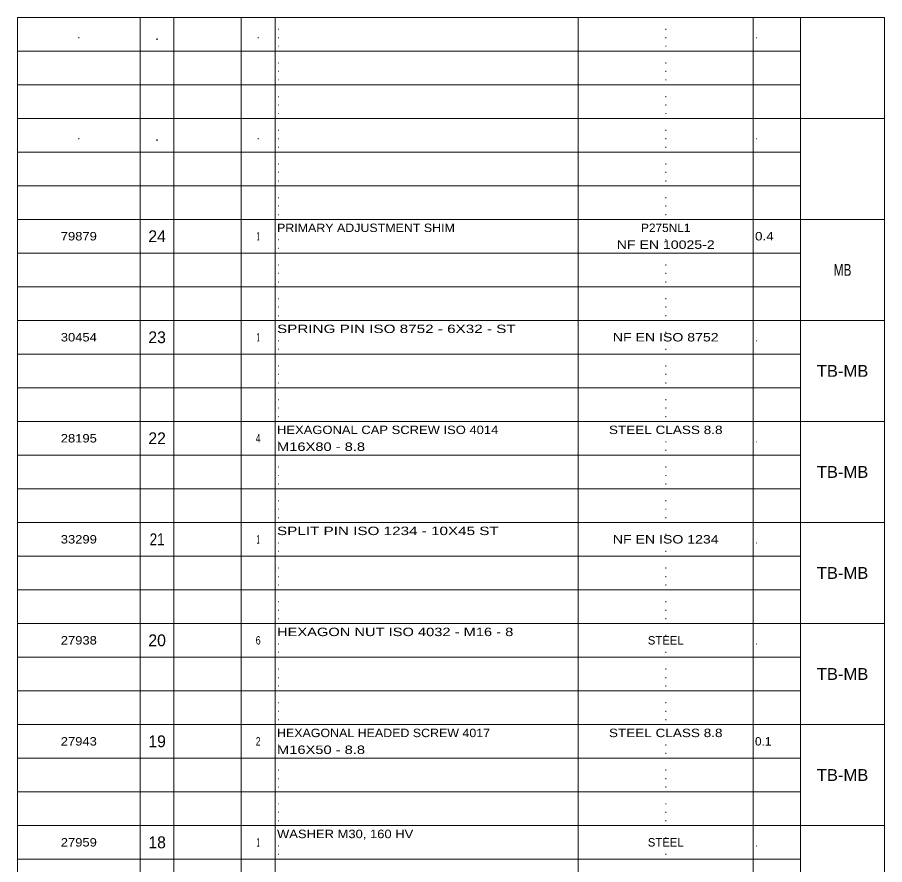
# Model space of a CAD drawing. Extents: x -26 to 2005, y -56 to 785.
# Drawn here: x 1542.4 to 1799.9, y 300.3 to 551.9 of the extents above; entities that cross this region are included whole.
import ezdxf
from ezdxf.enums import TextEntityAlignment as Align

# ---------------------------------------------------------------- set-up
doc = ezdxf.new("R2010")
doc.units = 0
doc.layers.add('21', color=7, linetype='Continuous', lineweight=13)

msp = doc.modelspace()

# ---------------------------------------------------------------- linework, layer by layer
at = {"layer": '21'}
for p, q in [((1542.388, 551.886), (1774.888, 551.886)), ((1542.388, 121.886), (1542.388, 551.886)), ((1542.388, 551.886), (1799.888, 551.886)), ((1578.888, 521.886), (1578.888, 551.886)), ((1588.888, 521.886), (1588.888, 551.886)), ((1608.888, 521.886), (1608.888, 551.886)), ((1618.888, 521.886), (1618.888, 551.886)), ((1708.888, 521.886), (1708.888, 551.886)), ((1760.888, 521.886), (1760.888, 551.886)), ((1774.888, 521.886), (1774.888, 551.886)), ((1799.888, 121.886), (1799.888, 551.886)), ((1542.388, 541.886), (1774.888, 541.886)), ((1542.388, 531.886), (1774.888, 531.886)), ((1542.388, 521.886), (1774.888, 521.886)), ((1542.388, 521.886), (1799.888, 521.886)), ((1578.888, 491.886), (1578.888, 521.886)), ((1588.888, 491.886), (1588.888, 521.886)), ((1608.888, 491.886), (1608.888, 521.886)), ((1618.888, 491.886), (1618.888, 521.886)), ((1708.888, 491.886), (1708.888, 521.886)), ((1760.888, 491.886), (1760.888, 521.886)), ((1774.888, 491.886), (1774.888, 521.886)), ((1542.388, 511.886), (1774.888, 511.886)), ((1542.388, 501.886), (1774.888, 501.886)), ((1542.388, 491.886), (1774.888, 491.886)), ((1542.388, 491.886), (1799.888, 491.886)), ((1578.888, 461.886), (1578.888, 491.886)), ((1588.888, 461.886), (1588.888, 491.886)), ((1608.888, 461.886), (1608.888, 491.886)), ((1618.888, 461.886), (1618.888, 491.886)), ((1708.888, 461.886), (1708.888, 491.886)), ((1760.888, 461.886), (1760.888, 491.886)), ((1774.888, 461.886), (1774.888, 491.886)), ((1542.388, 481.886), (1774.888, 481.886)), ((1542.388, 471.886), (1774.888, 471.886)), ((1542.388, 461.886), (1774.888, 461.886)), ((1542.388, 461.886), (1799.888, 461.886)), ((1578.888, 431.886), (1578.888, 461.886)), ((1588.888, 431.886), (1588.888, 461.886)), ((1608.888, 431.886), (1608.888, 461.886)), ((1618.888, 431.886), (1618.888, 461.886)), ((1708.888, 431.886), (1708.888, 461.886)), ((1760.888, 431.886), (1760.888, 461.886)), ((1774.888, 431.886), (1774.888, 461.886)), ((1542.388, 451.886), (1774.888, 451.886)), ((1542.388, 441.886), (1774.888, 441.886)), ((1542.388, 431.886), (1774.888, 431.886)), ((1542.388, 431.886), (1799.888, 431.886)), ((1578.888, 401.886), (1578.888, 431.886)), ((1588.888, 401.886), (1588.888, 431.886)), ((1608.888, 401.886), (1608.888, 431.886)), ((1618.888, 401.886), (1618.888, 431.886)), ((1708.888, 401.886), (1708.888, 431.886)), ((1760.888, 401.886), (1760.888, 431.886)), ((1774.888, 401.886), (1774.888, 431.886)), ((1542.388, 421.886), (1774.888, 421.886)), ((1542.388, 411.886), (1774.888, 411.886)), ((1542.388, 401.886), (1774.888, 401.886)), ((1542.388, 401.886), (1799.888, 401.886)), ((1578.888, 371.886), (1578.888, 401.886)), ((1588.888, 371.886), (1588.888, 401.886)), ((1608.888, 371.886), (1608.888, 401.886)), ((1618.888, 371.886), (1618.888, 401.886)), ((1708.888, 371.886), (1708.888, 401.886)), ((1760.888, 371.886), (1760.888, 401.886)), ((1774.888, 341.886), (1774.888, 401.886)), ((1542.388, 391.886), (1774.888, 391.886)), ((1542.388, 381.886), (1774.888, 381.886)), ((1542.388, 371.886), (1774.888, 371.886)), ((1542.388, 371.886), (1799.888, 371.886)), ((1578.888, 341.886), (1578.888, 371.886)), ((1588.888, 341.886), (1588.888, 371.886)), ((1608.888, 341.886), (1608.888, 371.886)), ((1618.888, 341.886), (1618.888, 371.886)), ((1708.888, 341.886), (1708.888, 371.886)), ((1760.888, 341.886), (1760.888, 371.886)), ((1542.388, 361.886), (1774.888, 361.886)), ((1542.388, 351.886), (1774.888, 351.886)), ((1542.388, 341.886), (1774.888, 341.886)), ((1542.388, 341.886), (1799.888, 341.886)), ((1578.888, 311.886), (1578.888, 341.886)), ((1588.888, 311.886), (1588.888, 341.886)), ((1608.888, 311.886), (1608.888, 341.886)), ((1618.888, 311.886), (1618.888, 341.886)), ((1708.888, 311.886), (1708.888, 341.886)), ((1760.888, 311.886), (1760.888, 341.886)), ((1774.888, 311.886), (1774.888, 341.886)), ((1542.388, 331.886), (1774.888, 331.886)), ((1542.388, 321.886), (1774.888, 321.886)), ((1542.388, 311.886), (1774.888, 311.886)), ((1542.388, 311.886), (1799.888, 311.886)), ((1578.888, 281.886), (1578.888, 311.886)), ((1588.888, 281.886), (1588.888, 311.886)), ((1608.888, 281.886), (1608.888, 311.886)), ((1618.888, 281.886), (1618.888, 311.886)), ((1708.888, 281.886), (1708.888, 311.886)), ((1760.888, 281.886), (1760.888, 311.886)), ((1774.888, 281.886), (1774.888, 311.886)), ((1542.388, 301.886), (1774.888, 301.886))]:
    msp.add_line(p, q, dxfattribs=at)

# ---------------------------------------------------------------- texts
for s, width, p in [('.', 0.85, (1619.488, 548.134)), ('.', 0.85, (1619.488, 545.634)), ('.', 0.85, (1761.388, 545.634)), ('.', 0.85, (1619.488, 543.134)), ('.', 0.85, (1619.488, 538.134)), ('.', 0.85, (1619.488, 535.634)), ('.', 0.85, (1619.488, 533.134)), ('.', 0.85, (1619.488, 528.134)), ('.', 0.85, (1619.488, 525.634)), ('.', 0.85, (1619.488, 523.134)), ('.', 0.85, (1619.488, 518.134)), ('.', 0.85, (1619.488, 515.634)), ('.', 0.85, (1761.388, 515.634)), ('.', 0.85, (1619.488, 513.134)), ('.', 0.85, (1619.488, 508.134)), ('.', 0.85, (1619.488, 505.634)), ('.', 0.85, (1619.488, 503.134)), ('.', 0.85, (1619.488, 498.134)), ('.', 0.85, (1619.488, 495.634)), ('.', 0.85, (1619.488, 493.134)), ('PRIMARY ADJUSTMENT SHIM', 1.1, (1619.488, 488.134)), ('0.4', 1.2, (1761.388, 485.634)), ('.', 0.85, (1619.488, 485.634)), ('.', 0.85, (1619.488, 483.134)), ('.', 0.85, (1619.488, 478.134)), ('.', 0.85, (1619.488, 475.634)), ('.', 0.85, (1619.488, 473.134)), ('.', 0.85, (1619.488, 468.134)), ('.', 0.85, (1619.488, 465.634)), ('.', 0.85, (1619.488, 463.134)), ('SPRING PIN ISO 8752 - 6X32 - ST', 1.35, (1619.488, 458.134)), ('.', 0.85, (1619.488, 455.634)), ('.', 0.85, (1761.388, 455.634)), ('.', 0.85, (1619.488, 453.134)), ('.', 0.85, (1619.488, 448.134)), ('.', 0.85, (1619.488, 445.634)), ('.', 0.85, (1619.488, 443.134)), ('.', 0.85, (1619.488, 438.134)), ('.', 0.85, (1619.488, 435.634)), ('.', 0.85, (1619.488, 433.134)), ('HEXAGONAL CAP SCREW ISO 4014', 1.15, (1619.488, 428.134)), ('.', 0.85, (1619.488, 425.634)), ('M16X80 - 8.8', 1.3, (1619.488, 423.134)), ('.', 0.85, (1761.388, 425.634)), ('.', 0.85, (1619.488, 418.134)), ('.', 0.85, (1619.488, 415.634)), ('.', 0.85, (1619.488, 413.134)), ('.', 0.85, (1619.488, 408.134)), ('.', 0.85, (1619.488, 405.634)), ('.', 0.85, (1619.488, 403.134)), ('SPLIT PIN ISO 1234 - 10X45 ST', 1.35, (1619.488, 398.134)), ('.', 0.85, (1619.488, 395.634)), ('.', 0.85, (1761.388, 395.634)), ('.', 0.85, (1619.488, 393.134)), ('.', 0.85, (1619.488, 388.134)), ('.', 0.85, (1619.488, 385.634)), ('.', 0.85, (1619.488, 383.134)), ('.', 0.85, (1619.488, 378.134)), ('.', 0.85, (1619.488, 375.634)), ('.', 0.85, (1619.488, 373.134)), ('HEXAGON NUT ISO 4032 - M16 - 8', 1.3, (1619.488, 368.134)), ('.', 0.85, (1619.488, 365.634)), ('.', 0.85, (1761.388, 365.634)), ('.', 0.85, (1619.488, 363.134)), ('.', 0.85, (1619.488, 358.134)), ('.', 0.85, (1619.488, 355.634)), ('.', 0.85, (1619.488, 353.134)), ('.', 0.85, (1619.488, 348.134)), ('.', 0.85, (1619.488, 345.634)), ('.', 0.85, (1619.488, 343.134)), ('HEXAGONAL HEADED SCREW 4017', 1.1, (1619.488, 338.134)), ('0.1', 1.05, (1761.388, 335.634)), ('.', 0.85, (1619.488, 335.634)), ('M16X50 - 8.8', 1.3, (1619.488, 333.134)), ('.', 0.85, (1619.488, 328.134)), ('.', 0.85, (1619.488, 325.634)), ('.', 0.85, (1619.488, 323.134)), ('.', 0.85, (1619.488, 318.134)), ('.', 0.85, (1619.488, 315.634)), ('.', 0.85, (1619.488, 313.134)), ('WASHER M30, 160 HV', 1.15, (1619.488, 308.134)), ('.', 0.85, (1619.488, 305.634)), ('.', 0.85, (1761.388, 305.634)), ('.', 0.85, (1619.488, 303.134))]:
    msp.add_text(s, height=2.504, dxfattribs=dict(at, width=width)).set_placement(p)
for s, height, width, p in [('.', 2.504, 0.85, (1734.888, 548.134)), ('.', 2.504, 0.85, (1560.638, 545.634)), ('.', 2.504, 0.85, (1613.888, 545.634)), ('.', 2.504, 0.85, (1734.888, 545.634)), ('.', 3.505, 0.85, (1583.888, 545.134)), ('.', 2.504, 0.85, (1734.888, 543.134)), ('.', 2.504, 0.85, (1734.888, 538.134)), ('.', 2.504, 0.85, (1734.888, 535.634)), ('.', 2.504, 0.85, (1734.888, 533.134)), ('.', 2.504, 0.85, (1734.888, 528.134)), ('.', 2.504, 0.85, (1734.888, 525.634)), ('.', 2.504, 0.85, (1734.888, 523.134)), ('.', 2.504, 0.85, (1734.888, 518.134)), ('.', 2.504, 0.85, (1560.638, 515.634)), ('.', 3.505, 0.85, (1583.888, 515.134)), ('.', 2.504, 0.85, (1613.888, 515.634)), ('.', 2.504, 0.85, (1734.888, 515.634)), ('.', 2.504, 0.85, (1734.888, 513.134)), ('.', 2.504, 0.85, (1734.888, 508.134)), ('.', 2.504, 0.85, (1734.888, 505.634)), ('.', 2.504, 0.85, (1734.888, 503.134)), ('.', 2.504, 0.85, (1734.888, 498.134)), ('.', 2.504, 0.85, (1734.888, 495.634)), ('.', 2.504, 0.85, (1734.888, 493.134)), ('P275NL1', 2.504, 1.05, (1734.888, 488.134)), ('79879', 2.504, 1.15, (1560.638, 485.634)), ('1', 2.504, 0.4, (1613.888, 485.634)), ('NF EN 10025-2', 2.504, 1.25, (1734.888, 483.134)), ('.', 2.504, 0.85, (1734.888, 485.634)), ('.', 2.504, 0.85, (1734.888, 478.134)), ('MB', 3.505, 0.75, (1787.388, 475.134)), ('.', 2.504, 0.85, (1734.888, 475.634)), ('.', 2.504, 0.85, (1734.888, 473.134)), ('.', 2.504, 0.85, (1734.888, 468.134)), ('.', 2.504, 0.85, (1734.888, 465.634)), ('.', 2.504, 0.85, (1734.888, 463.134)), ('.', 2.504, 0.85, (1734.888, 458.134)), ('30454', 2.504, 1.15, (1560.638, 455.634)), ('1', 2.504, 0.4, (1613.888, 455.634)), ('NF EN ISO 8752', 2.504, 1.25, (1734.888, 455.634)), ('.', 2.504, 0.85, (1734.888, 453.134)), ('.', 2.504, 0.85, (1734.888, 448.134)), ('TB-MB', 3.505, 1.05, (1787.388, 445.134)), ('.', 2.504, 0.85, (1734.888, 445.634)), ('.', 2.504, 0.85, (1734.888, 443.134)), ('.', 2.504, 0.85, (1734.888, 438.134)), ('.', 2.504, 0.85, (1734.888, 435.634)), ('.', 2.504, 0.85, (1734.888, 433.134)), ('STEEL CLASS 8.8', 2.504, 1.2, (1734.888, 428.134)), ('28195', 2.504, 1.15, (1560.638, 425.634)), ('4', 2.504, 0.75, (1613.888, 425.634)), ('.', 2.504, 0.85, (1734.888, 425.634)), ('.', 2.504, 0.85, (1734.888, 423.134)), ('.', 2.504, 0.85, (1734.888, 418.134)), ('TB-MB', 3.505, 1.05, (1787.388, 415.134)), ('.', 2.504, 0.85, (1734.888, 415.634)), ('.', 2.504, 0.85, (1734.888, 413.134)), ('.', 2.504, 0.85, (1734.888, 408.134)), ('.', 2.504, 0.85, (1734.888, 405.634)), ('.', 2.504, 0.85, (1734.888, 403.134)), ('33299', 2.504, 1.15, (1560.638, 395.634)), ('21', 3.505, 0.85, (1583.888, 395.134)), ('1', 2.504, 0.4, (1613.888, 395.634)), ('NF EN ISO 1234', 2.504, 1.25, (1734.888, 395.634)), ('.', 2.504, 0.85, (1734.888, 398.134)), ('.', 2.504, 0.85, (1734.888, 393.134)), ('.', 2.504, 0.85, (1734.888, 388.134)), ('TB-MB', 3.505, 1.05, (1787.388, 385.134)), ('.', 2.504, 0.85, (1734.888, 385.634)), ('.', 2.504, 0.85, (1734.888, 383.134)), ('.', 2.504, 0.85, (1734.888, 378.134)), ('.', 2.504, 0.85, (1734.888, 375.634)), ('.', 2.504, 0.85, (1734.888, 373.134)), ('.', 2.504, 0.85, (1734.888, 368.134)), ('27938', 2.504, 1.15, (1560.638, 365.634)), ('6', 2.504, 0.8, (1613.888, 365.634)), ('.', 2.504, 0.85, (1734.888, 363.134)), ('.', 2.504, 0.85, (1734.888, 358.134)), ('TB-MB', 3.505, 1.05, (1787.388, 355.134)), ('.', 2.504, 0.85, (1734.888, 355.634)), ('.', 2.504, 0.85, (1734.888, 353.134)), ('.', 2.504, 0.85, (1734.888, 348.134)), ('.', 2.504, 0.85, (1734.888, 345.634)), ('.', 2.504, 0.85, (1734.888, 343.134)), ('STEEL CLASS 8.8', 2.504, 1.2, (1734.888, 338.134)), ('27943', 2.504, 1.15, (1560.638, 335.634)), ('2', 2.504, 0.75, (1613.888, 335.634)), ('.', 2.504, 0.85, (1734.888, 335.634)), ('.', 2.504, 0.85, (1734.888, 333.134)), ('.', 2.504, 0.85, (1734.888, 328.134)), ('TB-MB', 3.505, 1.05, (1787.388, 325.134)), ('.', 2.504, 0.85, (1734.888, 325.634)), ('.', 2.504, 0.85, (1734.888, 323.134)), ('.', 2.504, 0.85, (1734.888, 318.134)), ('.', 2.504, 0.85, (1734.888, 315.634)), ('.', 2.504, 0.85, (1734.888, 313.134)), ('27959', 2.504, 1.15, (1560.638, 305.634)), ('1', 2.504, 0.4, (1613.888, 305.634)), ('.', 2.504, 0.85, (1734.888, 308.134)), ('.', 2.504, 0.85, (1734.888, 303.134))]:
    msp.add_text(s, height=height, dxfattribs=dict(at, width=width)).set_placement(p, align=Align.CENTER)
for s, height, p in [('24', 3.505, (1583.888, 485.134)), ('23', 3.505, (1583.888, 455.134)), ('22', 3.505, (1583.888, 425.134)), ('20', 3.505, (1583.888, 365.134)), ('STEEL', 2.504, (1734.888, 365.634)), ('19', 3.505, (1583.888, 335.134)), ('18', 3.505, (1583.888, 305.134)), ('STEEL', 2.504, (1734.888, 305.634))]:
    msp.add_text(s, height=height, dxfattribs=at).set_placement(p, align=Align.CENTER)

doc.saveas('drawing.dxf')
